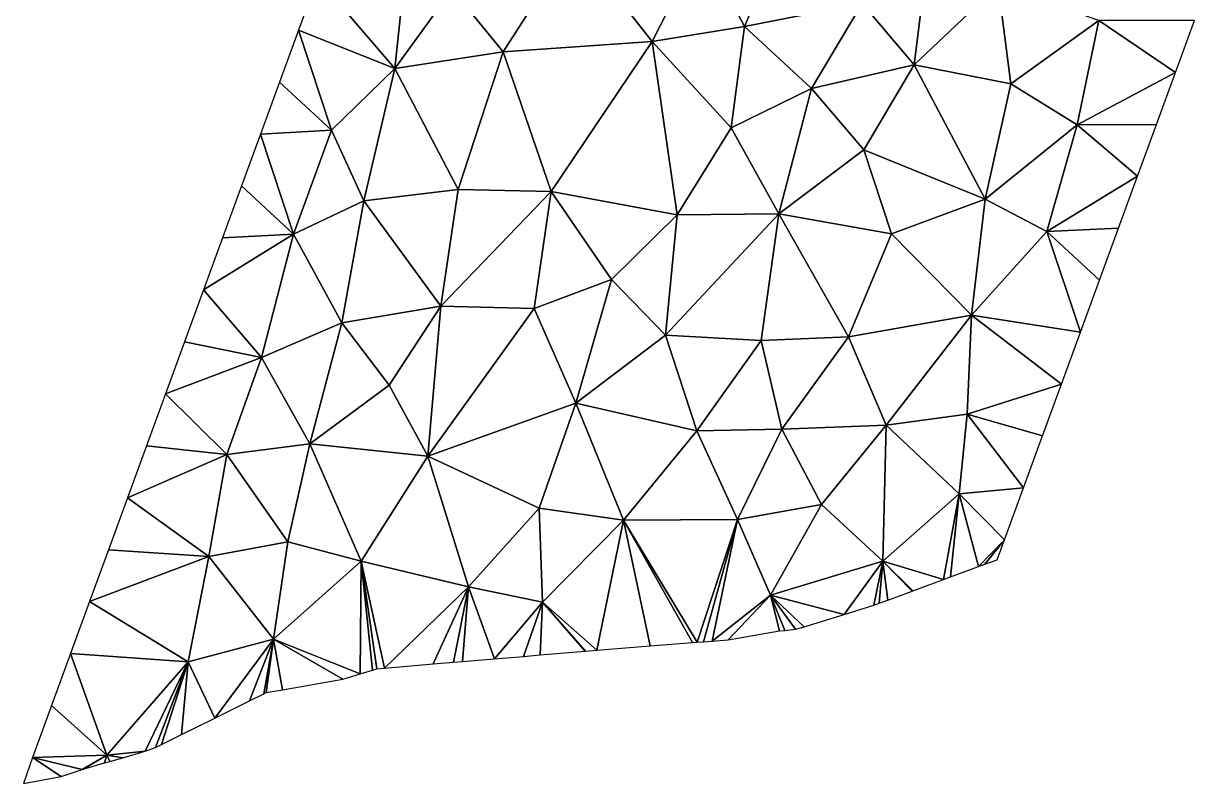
# Model space of a CAD drawing. Extents: x 1636122 to 1667552, y 5309655 to 5346523.
# Drawn here: x 1636122 to 1658375, y 5309655 to 5324092 of the extents above; entities that cross this region are included whole.
import ezdxf

# ---------------------------------------------------------------- set-up
doc = ezdxf.new("R2010")
doc.units = 0
doc.layers.add('default', color=7, linetype='CONTINUOUS')

msp = doc.modelspace()

# ---------------------------------------------------------------- linework, layer by layer
at = {"layer": 'default', "color": 5}
msp.add_polyline3d([(1641712.112, 5324951.00317, -12005.35394), (1641350.90322, 5323964.38872, -12004.67653), (1640989.80154, 5322977.65336, -12004.18953), (1640628.13745, 5321991.55295, -12002.70255), (1640267.16101, 5321004.6762, -12002.43823), (1639906.04588, 5320017.95604, -12001.92731), (1639544.91896, 5319031.24916, -12001.39545), (1639183.60117, 5318044.7578, -12000.5242), (1638822.30882, 5317058.2377, -11999.69818), (1638461.50701, 5316071.16379, -11999.74437), (1638100.8656, 5315083.90879, -12000.07576), (1637740.16968, 5314096.71534, -12000.31021), (1637378.34296, 5313110.79854, -11998.53407), (1637017.30231, 5312123.99428, -11998.15558), (1636655.59894, 5311137.93821, -11996.59877), (1636294.94805, 5310150.69393, -11996.91328), (1636122.48447, 5309654.51565, -11990.53177), (1636840.94788, 5309791.38807, -11519.81793), (1637239.33317, 5309922.18236, -11272.95347), (1637255.52495, 5309927.49514, -11262.90194), (1637662.73331, 5310045.51511, -11006.0322), (1637765.84576, 5310075.48896, -10941.4458), (1638009.99437, 5310146.03153, -10786.31389), (1638433.00939, 5310268.39785, -10518.26673), (1638633.07588, 5310339.48057, -10394.93379), (1638745.09325, 5310398.44314, -10330.87155), (1639125.78928, 5310586.08202, -10109.83234), (1639758.90143, 5310898.28402, -9742.91157), (1640419.30062, 5311224.03937, -9360.61206), (1640692.0566, 5311359.52852, -9202.96176), (1640736.71303, 5311382.69745, -9177.40687), (1641043.7162, 5311435.97345, -8974.19648), (1642189.28023, 5311634.63473, -8215.32234), (1642523.39625, 5311738.25662, -8005.84639), (1642752.29056, 5311809.2029, -7861.96848), (1642836.98892, 5311835.4633, -7808.79867), (1642836.98892, 5311835.4633, -7808.79867), (1642985.70605, 5311848.84616, -7707.01551), (1643905.78036, 5311931.40396, -7076.02363), (1644291.25338, 5311962.38272, -6810.72944), (1644463.15939, 5311976.15919, -6692.40847), (1645070.24884, 5312025.17351, -6276.5539), (1645624.34458, 5312069.72634, -5895.9912), (1645944.03274, 5312096.74365, -5676.76534), (1646795.58567, 5312171.13456, -5093.44493), (1646804.15702, 5312171.8802, -5087.55566), (1647019.42725, 5312188.97825, -4939.225), (1648029.65486, 5312269.4868, -4244.61894), (1648835.54336, 5312330.87576, -3689.77856), (1648921.73828, 5312337.66251, -3630.49189), (1649045.01595, 5312347.37589, -3545.73701), (1649207.58968, 5312360.11678, -3433.5822), (1649510.25164, 5312383.90124, -3225.14648), (1650489.34931, 5312552.85246, -2574.56637), (1650588.7754, 5312564.25664, -2507.01905), (1650789.56549, 5312587.38306, -2371.07184), (1650956.75274, 5312632.12971, -2264.46361), (1651715.11343, 5312867.10253, -1789.15975), (1652283.86319, 5313043.4569, -1433.29738), (1652383.98303, 5313080.38788, -1372.16895), (1652545.81706, 5313139.97514, -1272.81623), (1653011.91671, 5313312.0876, -986.79708), (1653020.64828, 5313315.30848, -981.43815), (1653607.17001, 5313532.39172, -625.13608), (1653737.13649, 5313580.42419, -545.82712), (1654272.51041, 5313777.90248, -219.02898), (1654392.96786, 5313822.17804, -144.71241), (1654622.9078, 5313905.13248, -2.44908), (1654762.96841, 5314282.72836, 0.23616), (1655123.85803, 5315269.70313, 0.12621), (1655484.66823, 5316256.76757, 0.15748), (1655845.81416, 5317243.45297, -0.4082), (1656206.71222, 5318230.41822, -0.53314), (1656568.63387, 5319216.22784, -2.47807), (1656929.80683, 5320202.88273, -3.09181), (1657291.54238, 5321188.90245, -4.70585), (1657653.28426, 5322174.91503, -6.33115), (1658013.60205, 5323162.5354, -5.42435), (1658375.2748, 5324148.62602, -6.92673)], dxfattribs=at)
for points in [[(1643181.53668, 5323236.8332, -10511.49263), (1643472.23833, 5325991.23482, -11019.23015), (1641712.112, 5324951.00317, -12005.35394)], [(1644268.50457, 5324742.97753, -10134.31363), (1643472.23833, 5325991.23482, -11019.23015), (1643181.53668, 5323236.8332, -10511.49263)], [(1650694.95321, 5326073.52097, -5924.2161), (1649006.93259, 5325589.2368, -6994.49523), (1649821.88215, 5324036.32026, -6018.94847)], [(1649821.88215, 5324036.32026, -6018.94847), (1652056.33277, 5324472.94675, -4548.32849), (1650694.95321, 5326073.52097, -5924.2161)], [(1646582.44279, 5325644.07623, -8726.90101), (1644268.50457, 5324742.97753, -10134.31363), (1645238.66063, 5323552.94842, -9140.99391)], [(1648067.37304, 5323749.6736, -7189.69697), (1646582.44279, 5325644.07623, -8726.90101), (1645238.66063, 5323552.94842, -9140.99391)], [(1648067.37304, 5323749.6736, -7189.69697), (1649006.93259, 5325589.2368, -6994.49523), (1646582.44279, 5325644.07623, -8726.90101)], [(1649821.88215, 5324036.32026, -6018.94847), (1649006.93259, 5325589.2368, -6994.49523), (1648067.37304, 5323749.6736, -7189.69697)], [(1653344.88526, 5325701.49647, -3958.60419), (1652056.33277, 5324472.94675, -4548.32849), (1653046.69173, 5323308.66728, -3552.53579)], [(1653046.69173, 5323308.66728, -3552.53579), (1654640.84091, 5324820.70821, -2811.76152), (1653344.88526, 5325701.49647, -3958.60419)], [(1641350.90322, 5323964.38872, -12004.67653), (1643181.53668, 5323236.8332, -10511.49263), (1641712.112, 5324951.00317, -12005.35394)], [(1645238.66063, 5323552.94842, -9140.99391), (1644268.50457, 5324742.97753, -10134.31363), (1643181.53668, 5323236.8332, -10511.49263)], [(1654883.85791, 5322943.19507, -2152.06302), (1654640.84091, 5324820.70821, -2811.76152), (1653046.69173, 5323308.66728, -3552.53579)], [(1656556.08274, 5324150.41984, -1286.31598), (1654640.84091, 5324820.70821, -2811.76152), (1654883.85791, 5322943.19507, -2152.06302)], [(1651099.37999, 5322854.63801, -4809.05802), (1652056.33277, 5324472.94675, -4548.32849), (1649821.88215, 5324036.32026, -6018.94847)], [(1653046.69173, 5323308.66728, -3552.53579), (1652056.33277, 5324472.94675, -4548.32849), (1651099.37999, 5322854.63801, -4809.05802)], [(1648067.37304, 5323749.6736, -7189.69697), (1649570.76971, 5322111.81239, -5698.47823), (1649821.88215, 5324036.32026, -6018.94847)], [(1649821.88215, 5324036.32026, -6018.94847), (1649570.76971, 5322111.81239, -5698.47823), (1651099.37999, 5322854.63801, -4809.05802)], [(1654883.85791, 5322943.19507, -2152.06302), (1656143.17102, 5322167.78563, -1061.80643), (1656556.08274, 5324150.41984, -1286.31598)], [(1656556.08274, 5324150.41984, -1286.31598), (1656143.17102, 5322167.78563, -1061.80643), (1658013.60205, 5323162.5354, -5.42435)], [(1658375.2748, 5324148.62602, -6.92673), (1656556.08274, 5324150.41984, -1286.31598), (1658013.60205, 5323162.5354, -5.42435)], [(1640989.80154, 5322977.65336, -12004.18953), (1641976.4926, 5322062.07811, -11061.3853), (1641350.90322, 5323964.38872, -12004.67653)], [(1641350.90322, 5323964.38872, -12004.67653), (1641976.4926, 5322062.07811, -11061.3853), (1643181.53668, 5323236.8332, -10511.49263)], [(1643181.53668, 5323236.8332, -10511.49263), (1644381.98435, 5320937.27457, -9067.27748), (1645238.66063, 5323552.94842, -9140.99391)], [(1645238.66063, 5323552.94842, -9140.99391), (1644381.98435, 5320937.27457, -9067.27748), (1646148.25596, 5320898.02579, -7809.33464)], [(1645238.66063, 5323552.94842, -9140.99391), (1646148.25596, 5320898.02579, -7809.33464), (1648067.37304, 5323749.6736, -7189.69697)], [(1648067.37304, 5323749.6736, -7189.69697), (1646148.25596, 5320898.02579, -7809.33464), (1648546.02143, 5320455.9777, -5995.91257)], [(1648546.02143, 5320455.9777, -5995.91257), (1649570.76971, 5322111.81239, -5698.47823), (1648067.37304, 5323749.6736, -7189.69697)], [(1643181.53668, 5323236.8332, -10511.49263), (1641976.4926, 5322062.07811, -11061.3853), (1642587.93129, 5320721.95257, -10280.98266)], [(1642587.93129, 5320721.95257, -10280.98266), (1644381.98435, 5320937.27457, -9067.27748), (1643181.53668, 5323236.8332, -10511.49263)], [(1651099.37999, 5322854.63801, -4809.05802), (1652087.79398, 5321688.56519, -3808.65247), (1653046.69173, 5323308.66728, -3552.53579)], [(1653046.69173, 5323308.66728, -3552.53579), (1652087.79398, 5321688.56519, -3808.65247), (1654394.19137, 5320752.45702, -1934.51133)], [(1653046.69173, 5323308.66728, -3552.53579), (1654394.19137, 5320752.45702, -1934.51133), (1654883.85791, 5322943.19507, -2152.06302)], [(1658013.60205, 5323162.5354, -5.42435), (1656143.17102, 5322167.78563, -1061.80643), (1657653.28426, 5322174.91503, -6.33115)], [(1640628.13745, 5321991.55295, -12002.70255), (1641976.4926, 5322062.07811, -11061.3853), (1640989.80154, 5322977.65336, -12004.18953)], [(1654394.19137, 5320752.45702, -1934.51133), (1656143.17102, 5322167.78563, -1061.80643), (1654883.85791, 5322943.19507, -2152.06302)], [(1651099.37999, 5322854.63801, -4809.05802), (1649570.76971, 5322111.81239, -5698.47823), (1650474.49549, 5320474.74118, -4638.8546)], [(1650474.49549, 5320474.74118, -4638.8546), (1652087.79398, 5321688.56519, -3808.65247), (1651099.37999, 5322854.63801, -4809.05802)], [(1640267.16101, 5321004.6762, -12002.43823), (1641255.69756, 5320087.01742, -11062.91535), (1640628.13745, 5321991.55295, -12002.70255)], [(1640628.13745, 5321991.55295, -12002.70255), (1641255.69756, 5320087.01742, -11062.91535), (1641976.4926, 5322062.07811, -11061.3853)], [(1641976.4926, 5322062.07811, -11061.3853), (1641255.69756, 5320087.01742, -11062.91535), (1642587.93129, 5320721.95257, -10280.98266)], [(1650474.49549, 5320474.74118, -4638.8546), (1649570.76971, 5322111.81239, -5698.47823), (1648546.02143, 5320455.9777, -5995.91257)], [(1654394.19137, 5320752.45702, -1934.51133), (1655567.23978, 5320140.1354, -946.99858), (1656143.17102, 5322167.78563, -1061.80643)], [(1656143.17102, 5322167.78563, -1061.80643), (1655567.23978, 5320140.1354, -946.99858), (1657291.54238, 5321188.90245, -4.70585)], [(1657653.28426, 5322174.91503, -6.33115), (1656143.17102, 5322167.78563, -1061.80643), (1657291.54238, 5321188.90245, -4.70585)], [(1652618.31023, 5320094.23167, -3020.10896), (1652087.79398, 5321688.56519, -3808.65247), (1650474.49549, 5320474.74118, -4638.8546)], [(1654394.19137, 5320752.45702, -1934.51133), (1652087.79398, 5321688.56519, -3808.65247), (1652618.31023, 5320094.23167, -3020.10896)], [(1657291.54238, 5321188.90245, -4.70585), (1655567.23978, 5320140.1354, -946.99858), (1656929.80683, 5320202.88273, -3.09181)], [(1639906.04588, 5320017.95604, -12001.92731), (1641255.69756, 5320087.01742, -11062.91535), (1640267.16101, 5321004.6762, -12002.43823)], [(1644055.34018, 5318724.89876, -8724.44413), (1644381.98435, 5320937.27457, -9067.27748), (1642587.93129, 5320721.95257, -10280.98266)], [(1646148.25596, 5320898.02579, -7809.33464), (1644381.98435, 5320937.27457, -9067.27748), (1644055.34018, 5318724.89876, -8724.44413)], [(1644055.34018, 5318724.89876, -8724.44413), (1645827.85475, 5318675.8104, -7459.05872), (1646148.25596, 5320898.02579, -7809.33464)], [(1645827.85475, 5318675.8104, -7459.05872), (1647294.64538, 5319229.68423, -6566.28466), (1646148.25596, 5320898.02579, -7809.33464)], [(1646148.25596, 5320898.02579, -7809.33464), (1647294.64538, 5319229.68423, -6566.28466), (1648546.02143, 5320455.9777, -5995.91257)], [(1642587.93129, 5320721.95257, -10280.98266), (1641255.69756, 5320087.01742, -11062.91535), (1642171.87627, 5318403.85638, -9978.10632)], [(1642587.93129, 5320721.95257, -10280.98266), (1642171.87627, 5318403.85638, -9978.10632), (1644055.34018, 5318724.89876, -8724.44413)], [(1654135.68943, 5318553.58452, -1547.68831), (1654394.19137, 5320752.45702, -1934.51133), (1652618.31023, 5320094.23167, -3020.10896)], [(1654135.68943, 5318553.58452, -1547.68831), (1655567.23978, 5320140.1354, -946.99858), (1654394.19137, 5320752.45702, -1934.51133)], [(1648546.02143, 5320455.9777, -5995.91257), (1647294.64538, 5319229.68423, -6566.28466), (1648321.61097, 5318168.5938, -5562.31263)], [(1648546.02143, 5320455.9777, -5995.91257), (1648321.61097, 5318168.5938, -5562.31263), (1650474.49549, 5320474.74118, -4638.8546)], [(1650474.49549, 5320474.74118, -4638.8546), (1648321.61097, 5318168.5938, -5562.31263), (1650140.61586, 5318070.90071, -4251.40221)], [(1650140.61586, 5318070.90071, -4251.40221), (1651801.46248, 5318141.67075, -3094.33489), (1650474.49549, 5320474.74118, -4638.8546)], [(1650474.49549, 5320474.74118, -4638.8546), (1651801.46248, 5318141.67075, -3094.33489), (1652618.31023, 5320094.23167, -3020.10896)], [(1656929.80683, 5320202.88273, -3.09181), (1655567.23978, 5320140.1354, -946.99858), (1656568.63387, 5319216.22784, -2.47807)], [(1639544.91896, 5319031.24916, -12001.39545), (1641255.69756, 5320087.01742, -11062.91535), (1639906.04588, 5320017.95604, -12001.92731)], [(1640645.44666, 5317746.6883, -10886.69551), (1641255.69756, 5320087.01742, -11062.91535), (1639544.91896, 5319031.24916, -12001.39545)], [(1642171.87627, 5318403.85638, -9978.10632), (1641255.69756, 5320087.01742, -11062.91535), (1640645.44666, 5317746.6883, -10886.69551)], [(1652618.31023, 5320094.23167, -3020.10896), (1651801.46248, 5318141.67075, -3094.33489), (1654135.68943, 5318553.58452, -1547.68831)], [(1656206.71222, 5318230.41822, -0.53314), (1655567.23978, 5320140.1354, -946.99858), (1654135.68943, 5318553.58452, -1547.68831)], [(1656568.63387, 5319216.22784, -2.47807), (1655567.23978, 5320140.1354, -946.99858), (1656206.71222, 5318230.41822, -0.53314)], [(1646618.46845, 5316881.34205, -6434.56617), (1647294.64538, 5319229.68423, -6566.28466), (1645827.85475, 5318675.8104, -7459.05872)], [(1648321.61097, 5318168.5938, -5562.31263), (1647294.64538, 5319229.68423, -6566.28466), (1646618.46845, 5316881.34205, -6434.56617)], [(1639183.60117, 5318044.7578, -12000.5242), (1640645.44666, 5317746.6883, -10886.69551), (1639544.91896, 5319031.24916, -12001.39545)], [(1642171.87627, 5318403.85638, -9978.10632), (1643070.19069, 5317222.48159, -9037.29713), (1644055.34018, 5318724.89876, -8724.44413)], [(1644055.34018, 5318724.89876, -8724.44413), (1643070.19069, 5317222.48159, -9037.29713), (1643807.1081, 5315874.05743, -8164.86974)], [(1643807.1081, 5315874.05743, -8164.86974), (1645827.85475, 5318675.8104, -7459.05872), (1644055.34018, 5318724.89876, -8724.44413)], [(1646618.46845, 5316881.34205, -6434.56617), (1645827.85475, 5318675.8104, -7459.05872), (1643807.1081, 5315874.05743, -8164.86974)], [(1654135.68943, 5318553.58452, -1547.68831), (1651801.46248, 5318141.67075, -3094.33489), (1652514.60479, 5316459.96064, -2153.19288)], [(1652514.60479, 5316459.96064, -2153.19288), (1654057.28247, 5316667.76408, -1114.81322), (1654135.68943, 5318553.58452, -1547.68831)], [(1654135.68943, 5318553.58452, -1547.68831), (1654057.28247, 5316667.76408, -1114.81322), (1655845.81416, 5317243.45297, -0.4082)], [(1656206.71222, 5318230.41822, -0.53314), (1654135.68943, 5318553.58452, -1547.68831), (1655845.81416, 5317243.45297, -0.4082)], [(1642171.87627, 5318403.85638, -9978.10632), (1640645.44666, 5317746.6883, -10886.69551), (1641563.34453, 5316110.17242, -9816.3453)], [(1641563.34453, 5316110.17242, -9816.3453), (1643070.19069, 5317222.48159, -9037.29713), (1642171.87627, 5318403.85638, -9978.10632)], [(1638822.30882, 5317058.2377, -11999.69818), (1640645.44666, 5317746.6883, -10886.69551), (1639183.60117, 5318044.7578, -12000.5242)], [(1646618.46845, 5316881.34205, -6434.56617), (1648917.32456, 5316352.79212, -4674.58129), (1648321.61097, 5318168.5938, -5562.31263)], [(1648321.61097, 5318168.5938, -5562.31263), (1648917.32456, 5316352.79212, -4674.58129), (1650140.61586, 5318070.90071, -4251.40221)], [(1648917.32456, 5316352.79212, -4674.58129), (1650533.57654, 5316383.80978, -3534.46638), (1650140.61586, 5318070.90071, -4251.40221)], [(1650533.57654, 5316383.80978, -3534.46638), (1651801.46248, 5318141.67075, -3094.33489), (1650140.61586, 5318070.90071, -4251.40221)], [(1652514.60479, 5316459.96064, -2153.19288), (1651801.46248, 5318141.67075, -3094.33489), (1650533.57654, 5316383.80978, -3534.46638)], [(1639986.17113, 5315906.63103, -10876.12382), (1640645.44666, 5317746.6883, -10886.69551), (1638822.30882, 5317058.2377, -11999.69818)], [(1641563.34453, 5316110.17242, -9816.3453), (1640645.44666, 5317746.6883, -10886.69551), (1639986.17113, 5315906.63103, -10876.12382)], [(1643807.1081, 5315874.05743, -8164.86974), (1643070.19069, 5317222.48159, -9037.29713), (1641563.34453, 5316110.17242, -9816.3453)], [(1655845.81416, 5317243.45297, -0.4082), (1654057.28247, 5316667.76408, -1114.81322), (1655484.66823, 5316256.76757, 0.15748)], [(1638461.50701, 5316071.16379, -11999.74437), (1639986.17113, 5315906.63103, -10876.12382), (1638822.30882, 5317058.2377, -11999.69818)], [(1643807.1081, 5315874.05743, -8164.86974), (1645921.86261, 5314887.41729, -6411.86979), (1646618.46845, 5316881.34205, -6434.56617)], [(1646618.46845, 5316881.34205, -6434.56617), (1645921.86261, 5314887.41729, -6411.86979), (1647526.84942, 5314659.93756, -5218.34887)], [(1647526.84942, 5314659.93756, -5218.34887), (1648917.32456, 5316352.79212, -4674.58129), (1646618.46845, 5316881.34205, -6434.56617)], [(1652514.60479, 5316459.96064, -2153.19288), (1653899.97733, 5315155.07037, -837.58807), (1654057.28247, 5316667.76408, -1114.81322)], [(1654057.28247, 5316667.76408, -1114.81322), (1653899.97733, 5315155.07037, -837.58807), (1655123.85803, 5315269.70313, 0.12621)], [(1655484.66823, 5316256.76757, 0.15748), (1654057.28247, 5316667.76408, -1114.81322), (1655123.85803, 5315269.70313, 0.12621)], [(1652514.60479, 5316459.96064, -2153.19288), (1650533.57654, 5316383.80978, -3534.46638), (1651286.64613, 5314952.93125, -2631.75083)], [(1652514.60479, 5316459.96064, -2153.19288), (1651286.64613, 5314952.93125, -2631.75083), (1652449.6121, 5313878.47737, -1531.37609)], [(1652449.6121, 5313878.47737, -1531.37609), (1653899.97733, 5315155.07037, -837.58807), (1652514.60479, 5316459.96064, -2153.19288)], [(1649689.23555, 5314672.69748, -3690.92876), (1648917.32456, 5316352.79212, -4674.58129), (1647526.84942, 5314659.93756, -5218.34887)], [(1649689.23555, 5314672.69748, -3690.92876), (1650533.57654, 5316383.80978, -3534.46638), (1648917.32456, 5316352.79212, -4674.58129)], [(1651286.64613, 5314952.93125, -2631.75083), (1650533.57654, 5316383.80978, -3534.46638), (1649689.23555, 5314672.69748, -3690.92876)], [(1638100.8656, 5315083.90879, -12000.07576), (1639986.17113, 5315906.63103, -10876.12382), (1638461.50701, 5316071.16379, -11999.74437)], [(1639986.17113, 5315906.63103, -10876.12382), (1641145.22483, 5314246.26463, -9628.77022), (1641563.34453, 5316110.17242, -9816.3453)], [(1641563.34453, 5316110.17242, -9816.3453), (1641145.22483, 5314246.26463, -9628.77022), (1642540.93639, 5313877.94709, -8544.10809)], [(1641563.34453, 5316110.17242, -9816.3453), (1642540.93639, 5313877.94709, -8544.10809), (1643807.1081, 5315874.05743, -8164.86974)], [(1639642.74921, 5313964.29084, -10619.80436), (1639986.17113, 5315906.63103, -10876.12382), (1638100.8656, 5315083.90879, -12000.07576)], [(1639642.74921, 5313964.29084, -10619.80436), (1641145.22483, 5314246.26463, -9628.77022), (1639986.17113, 5315906.63103, -10876.12382)], [(1643807.1081, 5315874.05743, -8164.86974), (1642540.93639, 5313877.94709, -8544.10809), (1644576.57556, 5313388.58079, -6977.75494)], [(1644576.57556, 5313388.58079, -6977.75494), (1645921.86261, 5314887.41729, -6411.86979), (1643807.1081, 5315874.05743, -8164.86974)], [(1637740.16968, 5314096.71534, -12000.31021), (1639642.74921, 5313964.29084, -10619.80436), (1638100.8656, 5315083.90879, -12000.07576)], [(1653607.17001, 5313532.39172, -625.13608), (1653899.97733, 5315155.07037, -837.58807), (1652449.6121, 5313878.47737, -1531.37609)], [(1653607.17001, 5313532.39172, -625.13608), (1653737.13649, 5313580.42419, -545.82712), (1653899.97733, 5315155.07037, -837.58807)], [(1654272.51041, 5313777.90248, -219.02898), (1653899.97733, 5315155.07037, -837.58807), (1653737.13649, 5313580.42419, -545.82712)], [(1655123.85803, 5315269.70313, 0.12621), (1653899.97733, 5315155.07037, -837.58807), (1654762.96841, 5314282.72836, 0.23616)], [(1654762.96841, 5314282.72836, 0.23616), (1653899.97733, 5315155.07037, -837.58807), (1654272.51041, 5313777.90248, -219.02898)], [(1644576.57556, 5313388.58079, -6977.75494), (1645983.54711, 5313097.17501, -5909.20656), (1645921.86261, 5314887.41729, -6411.86979)], [(1645921.86261, 5314887.41729, -6411.86979), (1645983.54711, 5313097.17501, -5909.20656), (1647526.84942, 5314659.93756, -5218.34887)], [(1649689.23555, 5314672.69748, -3690.92876), (1650314.72097, 5313230.47295, -2872.90573), (1651286.64613, 5314952.93125, -2631.75083)], [(1651286.64613, 5314952.93125, -2631.75083), (1650314.72097, 5313230.47295, -2872.90573), (1652449.6121, 5313878.47737, -1531.37609)], [(1647526.84942, 5314659.93756, -5218.34887), (1645983.54711, 5313097.17501, -5909.20656), (1647019.42725, 5312188.97825, -4939.225)], [(1647019.42725, 5312188.97825, -4939.225), (1648029.65486, 5312269.4868, -4244.61894), (1647526.84942, 5314659.93756, -5218.34887)], [(1647526.84942, 5314659.93756, -5218.34887), (1648921.73828, 5312337.66251, -3630.49189), (1649689.23555, 5314672.69748, -3690.92876)], [(1648835.54336, 5312330.87576, -3689.77856), (1648921.73828, 5312337.66251, -3630.49189), (1647526.84942, 5314659.93756, -5218.34887)], [(1648029.65486, 5312269.4868, -4244.61894), (1648835.54336, 5312330.87576, -3689.77856), (1647526.84942, 5314659.93756, -5218.34887)], [(1648921.73828, 5312337.66251, -3630.49189), (1649045.01595, 5312347.37589, -3545.73701), (1649689.23555, 5314672.69748, -3690.92876)], [(1649045.01595, 5312347.37589, -3545.73701), (1649207.58968, 5312360.11678, -3433.5822), (1649689.23555, 5314672.69748, -3690.92876)], [(1649207.58968, 5312360.11678, -3433.5822), (1650314.72097, 5313230.47295, -2872.90573), (1649689.23555, 5314672.69748, -3690.92876)], [(1640876.87639, 5312397.3809, -9341.79486), (1641145.22483, 5314246.26463, -9628.77022), (1639642.74921, 5313964.29084, -10619.80436)], [(1642540.93639, 5313877.94709, -8544.10809), (1641145.22483, 5314246.26463, -9628.77022), (1640876.87639, 5312397.3809, -9341.79486)], [(1654392.96786, 5313822.17804, -144.71241), (1654762.96841, 5314282.72836, 0.23616), (1654272.51041, 5313777.90248, -219.02898)], [(1654762.96841, 5314282.72836, 0.23616), (1654392.96786, 5313822.17804, -144.71241), (1654622.9078, 5313905.13248, -2.44908)], [(1637378.34296, 5313110.79854, -11998.53407), (1639642.74921, 5313964.29084, -10619.80436), (1637740.16968, 5314096.71534, -12000.31021)], [(1637378.34296, 5313110.79854, -11998.53407), (1639251.5831, 5311968.56766, -10380.77481), (1639642.74921, 5313964.29084, -10619.80436)], [(1639642.74921, 5313964.29084, -10619.80436), (1639251.5831, 5311968.56766, -10380.77481), (1640876.87639, 5312397.3809, -9341.79486)], [(1640876.87639, 5312397.3809, -9341.79486), (1642523.39625, 5311738.25662, -8005.84639), (1642540.93639, 5313877.94709, -8544.10809)], [(1642540.93639, 5313877.94709, -8544.10809), (1642523.39625, 5311738.25662, -8005.84639), (1642752.29056, 5311809.2029, -7861.96848)], [(1644576.57556, 5313388.58079, -6977.75494), (1642540.93639, 5313877.94709, -8544.10809), (1642985.70605, 5311848.84616, -7707.01551)], [(1642836.98892, 5311835.4633, -7808.79867), (1642540.93639, 5313877.94709, -8544.10809), (1642752.29056, 5311809.2029, -7861.96848)], [(1642985.70605, 5311848.84616, -7707.01551), (1642540.93639, 5313877.94709, -8544.10809), (1642836.98892, 5311835.4633, -7808.79867)], [(1651715.11343, 5312867.10253, -1789.15975), (1652449.6121, 5313878.47737, -1531.37609), (1650314.72097, 5313230.47295, -2872.90573)], [(1652449.6121, 5313878.47737, -1531.37609), (1651715.11343, 5312867.10253, -1789.15975), (1652283.86319, 5313043.4569, -1433.29738)], [(1652283.86319, 5313043.4569, -1433.29738), (1652383.98303, 5313080.38788, -1372.16895), (1652449.6121, 5313878.47737, -1531.37609)], [(1652383.98303, 5313080.38788, -1372.16895), (1652545.81706, 5313139.97514, -1272.81623), (1652449.6121, 5313878.47737, -1531.37609)], [(1653607.17001, 5313532.39172, -625.13608), (1652449.6121, 5313878.47737, -1531.37609), (1653020.64828, 5313315.30848, -981.43815)], [(1652449.6121, 5313878.47737, -1531.37609), (1653011.91671, 5313312.0876, -986.79708), (1653020.64828, 5313315.30848, -981.43815)], [(1652449.6121, 5313878.47737, -1531.37609), (1652545.81706, 5313139.97514, -1272.81623), (1653011.91671, 5313312.0876, -986.79708)], [(1644576.57556, 5313388.58079, -6977.75494), (1642985.70605, 5311848.84616, -7707.01551), (1643905.78036, 5311931.40396, -7076.02363)], [(1643905.78036, 5311931.40396, -7076.02363), (1644291.25338, 5311962.38272, -6810.72944), (1644576.57556, 5313388.58079, -6977.75494)], [(1644291.25338, 5311962.38272, -6810.72944), (1644463.15939, 5311976.15919, -6692.40847), (1644576.57556, 5313388.58079, -6977.75494)], [(1644463.15939, 5311976.15919, -6692.40847), (1645070.24884, 5312025.17351, -6276.5539), (1644576.57556, 5313388.58079, -6977.75494)], [(1645070.24884, 5312025.17351, -6276.5539), (1645983.54711, 5313097.17501, -5909.20656), (1644576.57556, 5313388.58079, -6977.75494)], [(1637017.30231, 5312123.99428, -11998.15558), (1639251.5831, 5311968.56766, -10380.77481), (1637378.34296, 5313110.79854, -11998.53407)], [(1645624.34458, 5312069.72634, -5895.9912), (1645983.54711, 5313097.17501, -5909.20656), (1645070.24884, 5312025.17351, -6276.5539)], [(1645944.03274, 5312096.74365, -5676.76534), (1645983.54711, 5313097.17501, -5909.20656), (1645624.34458, 5312069.72634, -5895.9912)], [(1645983.54711, 5313097.17501, -5909.20656), (1645944.03274, 5312096.74365, -5676.76534), (1646795.58567, 5312171.13456, -5093.44493)], [(1646804.15702, 5312171.8802, -5087.55566), (1645983.54711, 5313097.17501, -5909.20656), (1646795.58567, 5312171.13456, -5093.44493)], [(1647019.42725, 5312188.97825, -4939.225), (1645983.54711, 5313097.17501, -5909.20656), (1646804.15702, 5312171.8802, -5087.55566)], [(1649510.25164, 5312383.90124, -3225.14648), (1650314.72097, 5313230.47295, -2872.90573), (1649207.58968, 5312360.11678, -3433.5822)], [(1650489.34931, 5312552.85246, -2574.56637), (1650314.72097, 5313230.47295, -2872.90573), (1649510.25164, 5312383.90124, -3225.14648)], [(1651715.11343, 5312867.10253, -1789.15975), (1650314.72097, 5313230.47295, -2872.90573), (1650956.75274, 5312632.12971, -2264.46361)], [(1650956.75274, 5312632.12971, -2264.46361), (1650314.72097, 5313230.47295, -2872.90573), (1650789.56549, 5312587.38306, -2371.07184)], [(1650789.56549, 5312587.38306, -2371.07184), (1650314.72097, 5313230.47295, -2872.90573), (1650588.7754, 5312564.25664, -2507.01905)], [(1650588.7754, 5312564.25664, -2507.01905), (1650314.72097, 5313230.47295, -2872.90573), (1650489.34931, 5312552.85246, -2574.56637)], [(1640876.87639, 5312397.3809, -9341.79486), (1639251.5831, 5311968.56766, -10380.77481), (1639758.90143, 5310898.28402, -9742.91157)], [(1640876.87639, 5312397.3809, -9341.79486), (1639758.90143, 5310898.28402, -9742.91157), (1640419.30062, 5311224.03937, -9360.61206)], [(1640876.87639, 5312397.3809, -9341.79486), (1640419.30062, 5311224.03937, -9360.61206), (1640692.0566, 5311359.52852, -9202.96176)], [(1640876.87639, 5312397.3809, -9341.79486), (1640692.0566, 5311359.52852, -9202.96176), (1640736.71303, 5311382.69745, -9177.40687)], [(1641043.7162, 5311435.97345, -8974.19648), (1640876.87639, 5312397.3809, -9341.79486), (1640736.71303, 5311382.69745, -9177.40687)], [(1642189.28023, 5311634.63473, -8215.32234), (1642523.39625, 5311738.25662, -8005.84639), (1640876.87639, 5312397.3809, -9341.79486)], [(1640876.87639, 5312397.3809, -9341.79486), (1641043.7162, 5311435.97345, -8974.19648), (1642189.28023, 5311634.63473, -8215.32234)], [(1636655.59894, 5311137.93821, -11996.59877), (1637708.42195, 5310194.75285, -11012.82431), (1637017.30231, 5312123.99428, -11998.15558)], [(1637017.30231, 5312123.99428, -11998.15558), (1637708.42195, 5310194.75285, -11012.82431), (1639251.5831, 5311968.56766, -10380.77481)], [(1639251.5831, 5311968.56766, -10380.77481), (1637708.42195, 5310194.75285, -11012.82431), (1638433.00939, 5310268.39785, -10518.26673)], [(1639251.5831, 5311968.56766, -10380.77481), (1638433.00939, 5310268.39785, -10518.26673), (1638633.07588, 5310339.48057, -10394.93379)], [(1639251.5831, 5311968.56766, -10380.77481), (1638633.07588, 5310339.48057, -10394.93379), (1638745.09325, 5310398.44314, -10330.87155)], [(1639251.5831, 5311968.56766, -10380.77481), (1638745.09325, 5310398.44314, -10330.87155), (1639125.78928, 5310586.08202, -10109.83234)], [(1639758.90143, 5310898.28402, -9742.91157), (1639251.5831, 5311968.56766, -10380.77481), (1639125.78928, 5310586.08202, -10109.83234)], [(1636294.94805, 5310150.69393, -11996.91328), (1637708.42195, 5310194.75285, -11012.82431), (1636655.59894, 5311137.93821, -11996.59877)], [(1637239.33317, 5309922.18236, -11272.95347), (1637708.42195, 5310194.75285, -11012.82431), (1636294.94805, 5310150.69393, -11996.91328)], [(1637255.52495, 5309927.49514, -11262.90194), (1637708.42195, 5310194.75285, -11012.82431), (1637239.33317, 5309922.18236, -11272.95347)], [(1637708.42195, 5310194.75285, -11012.82431), (1637255.52495, 5309927.49514, -11262.90194), (1637662.73331, 5310045.51511, -11006.0322)], [(1637662.73331, 5310045.51511, -11006.0322), (1637765.84576, 5310075.48896, -10941.4458), (1637708.42195, 5310194.75285, -11012.82431)], [(1638433.00939, 5310268.39785, -10518.26673), (1637708.42195, 5310194.75285, -11012.82431), (1638009.99437, 5310146.03153, -10786.31389)], [(1637708.42195, 5310194.75285, -11012.82431), (1637765.84576, 5310075.48896, -10941.4458), (1638009.99437, 5310146.03153, -10786.31389)], [(1636122.48447, 5309654.51565, -11990.53177), (1636840.94788, 5309791.38807, -11519.81793), (1636294.94805, 5310150.69393, -11996.91328)], [(1636840.94788, 5309791.38807, -11519.81793), (1637239.33317, 5309922.18236, -11272.95347), (1636294.94805, 5310150.69393, -11996.91328)]]:
    msp.add_3dface(points, dxfattribs=at)

doc.saveas('drawing.dxf')
